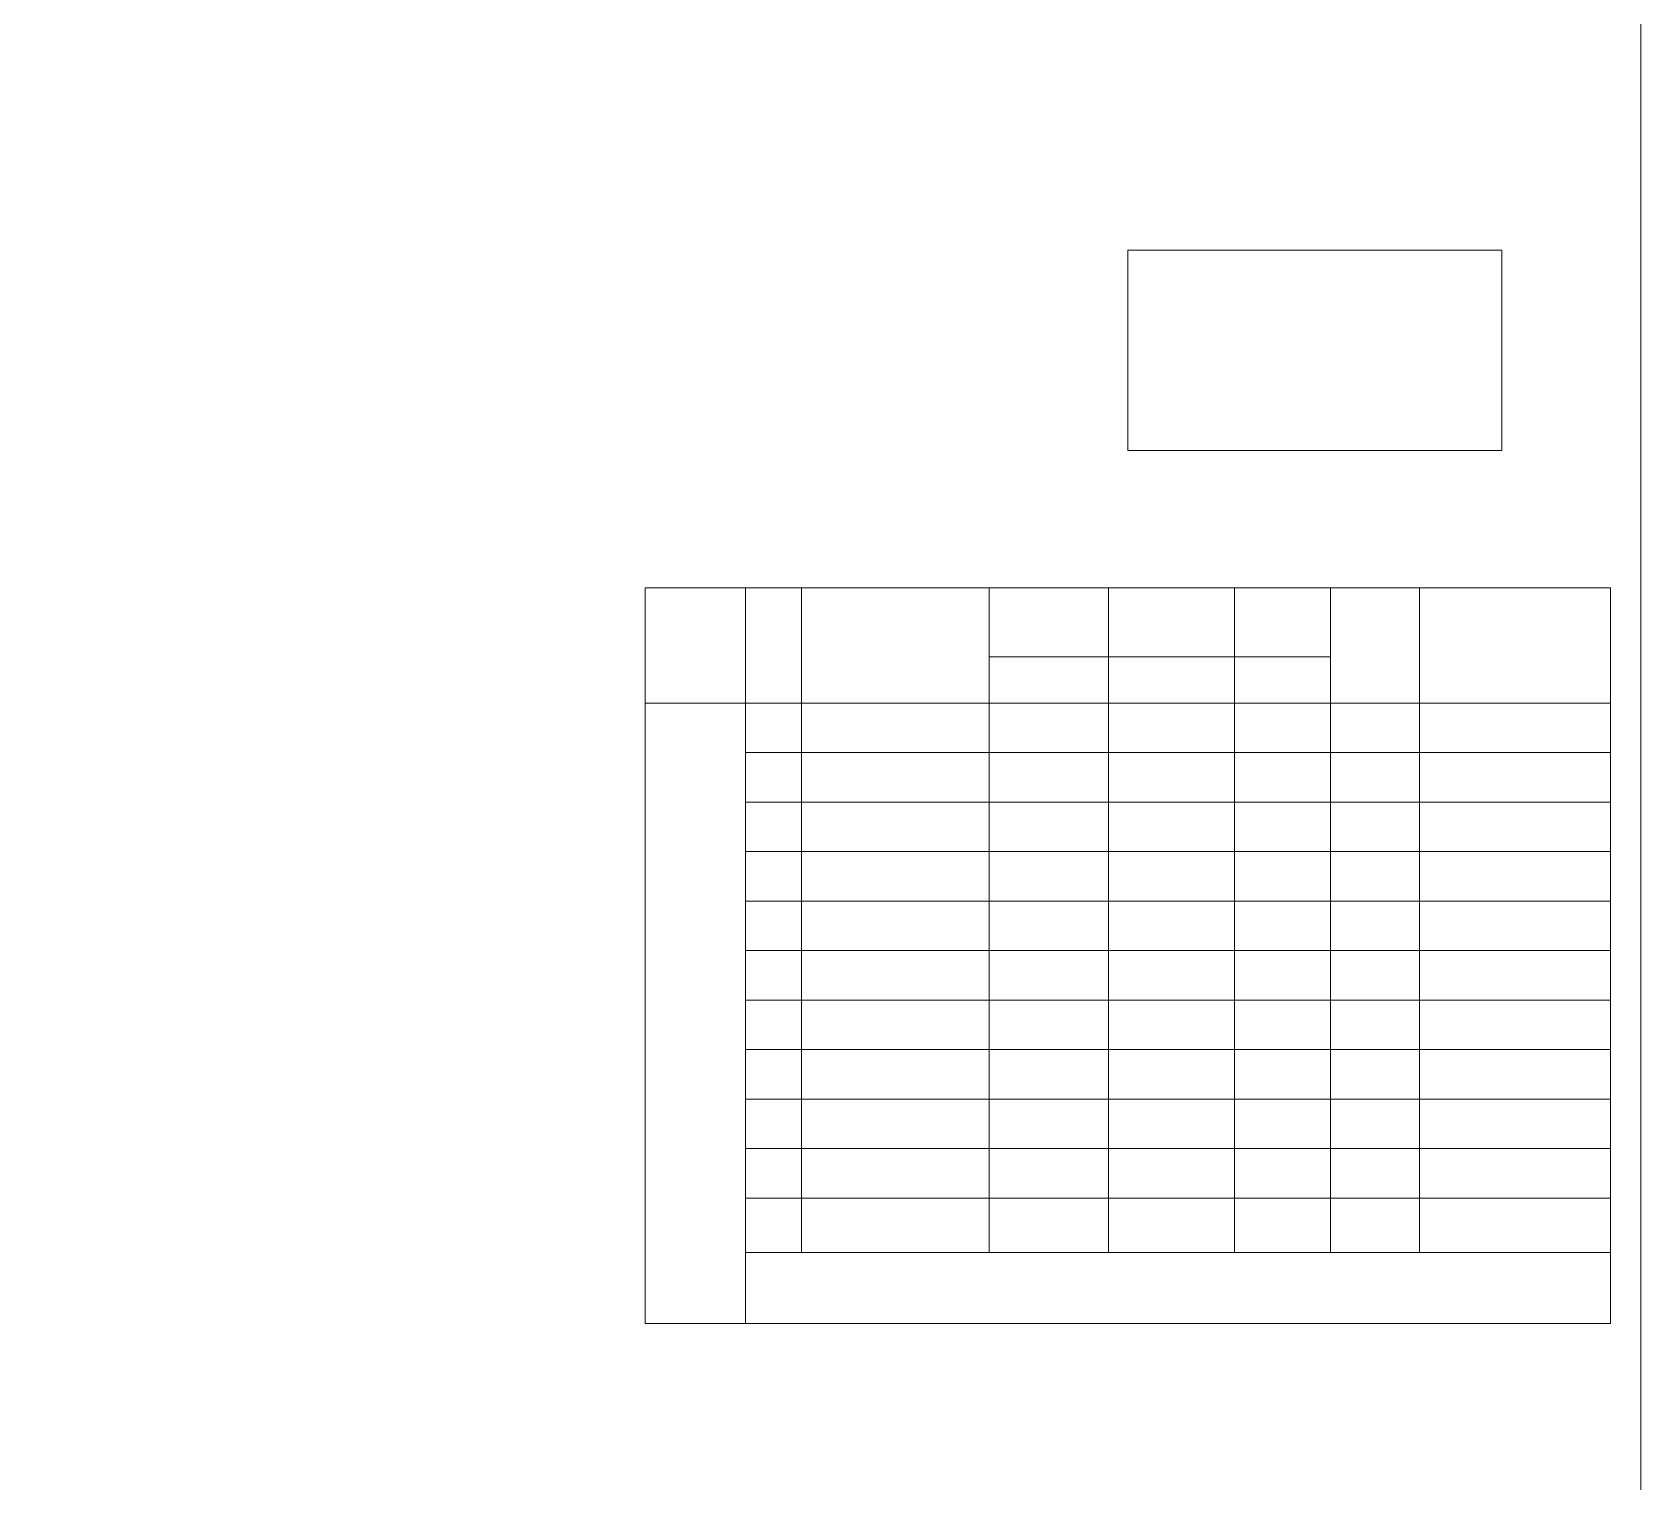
# Model space of a CAD drawing. Extents: x 485428 to 797698, y 56414 to 211814.
# Drawn here: x 741128 to 748588, y 134290 to 141012 of the extents above; entities that cross this region are included whole.
import ezdxf

# ---------------------------------------------------------------- set-up
doc = ezdxf.new("R2010")
doc.units = 0
doc.header["$LTSCALE"] = 1000
doc.header["$MEASUREMENT"] = 0
doc.layers.add('钢架', color=7, linetype='Continuous', lineweight=25)

msp = doc.modelspace()

# ---------------------------------------------------------------- linework, layer by layer
at = {"color": 1, "lineweight": 15}
for p, q in [((743970.1, 138435.4), (743970.1, 135024)), ((744435.9, 135024), (744435.9, 138435.4))]:
    msp.add_line(p, q, dxfattribs=at)
at = {"lineweight": 15}
for p, q in [((745565.6, 138116), (745565.6, 138435.4)), ((745565.6, 138435.4), (745565.6, 135353.6)), ((746119.4, 138435.4), (746119.4, 135353.6)), ((748447.8, 138435.4), (748447.8, 135024))]:
    msp.add_line(p, q, dxfattribs=at)
for points in [[(733738.1, 144614.2), (748588.1, 144614.2), (748588.1, 134114.2), (733738.1, 134114.2)], [(746208.7, 140001.1), (747943, 140001.1), (747943, 139071.9), (746208.7, 139071.9)]]:
    msp.add_lwpolyline(points, close=True, dxfattribs=at)
at = {"layer": '钢架', "lineweight": 15}
for p, q in [((743970.1, 138435.4), (748447.8, 138435.4)), ((744695.9, 138435.4), (744695.9, 135353.6)), ((746703.4, 138435.4), (746703.4, 136524.3)), ((747148.4, 138435.4), (747148.4, 135353.6)), ((747561.1, 138435.4), (747561.1, 135353.6)), ((745565.6, 138116), (747148.4, 138116)), ((743970.1, 137901.4), (748447.8, 137901.4)), ((744435.9, 137671.9), (748447.8, 137671.9)), ((744435.9, 137442.4), (748447.8, 137442.4)), ((744435.9, 137212.9), (748447.8, 137212.9)), ((744435.9, 137212.9), (748447.8, 137212.9)), ((744435.9, 136983.4), (748447.8, 136983.4)), ((744435.9, 136753.8), (748447.8, 136753.8)), ((744435.9, 136524.3), (748447.8, 136524.3)), ((746703.4, 136524.3), (746703.4, 135353.6)), ((744435.9, 136294.8), (748447.8, 136294.8)), ((744435.9, 136065.3), (748447.8, 136065.3)), ((744435.9, 135835.8), (748447.8, 135835.8)), ((744435.9, 135606.2), (748447.8, 135606.2)), ((744435.9, 135606.2), (748447.8, 135606.2)), ((744435.9, 135606.2), (748447.8, 135606.2)), ((744435.9, 135606.2), (748447.8, 135606.2)), ((744435.9, 135353.6), (748447.8, 135353.6)), ((743970.1, 135024), (748447.8, 135024))]:
    msp.add_line(p, q, dxfattribs=at)

doc.saveas('drawing.dxf')
